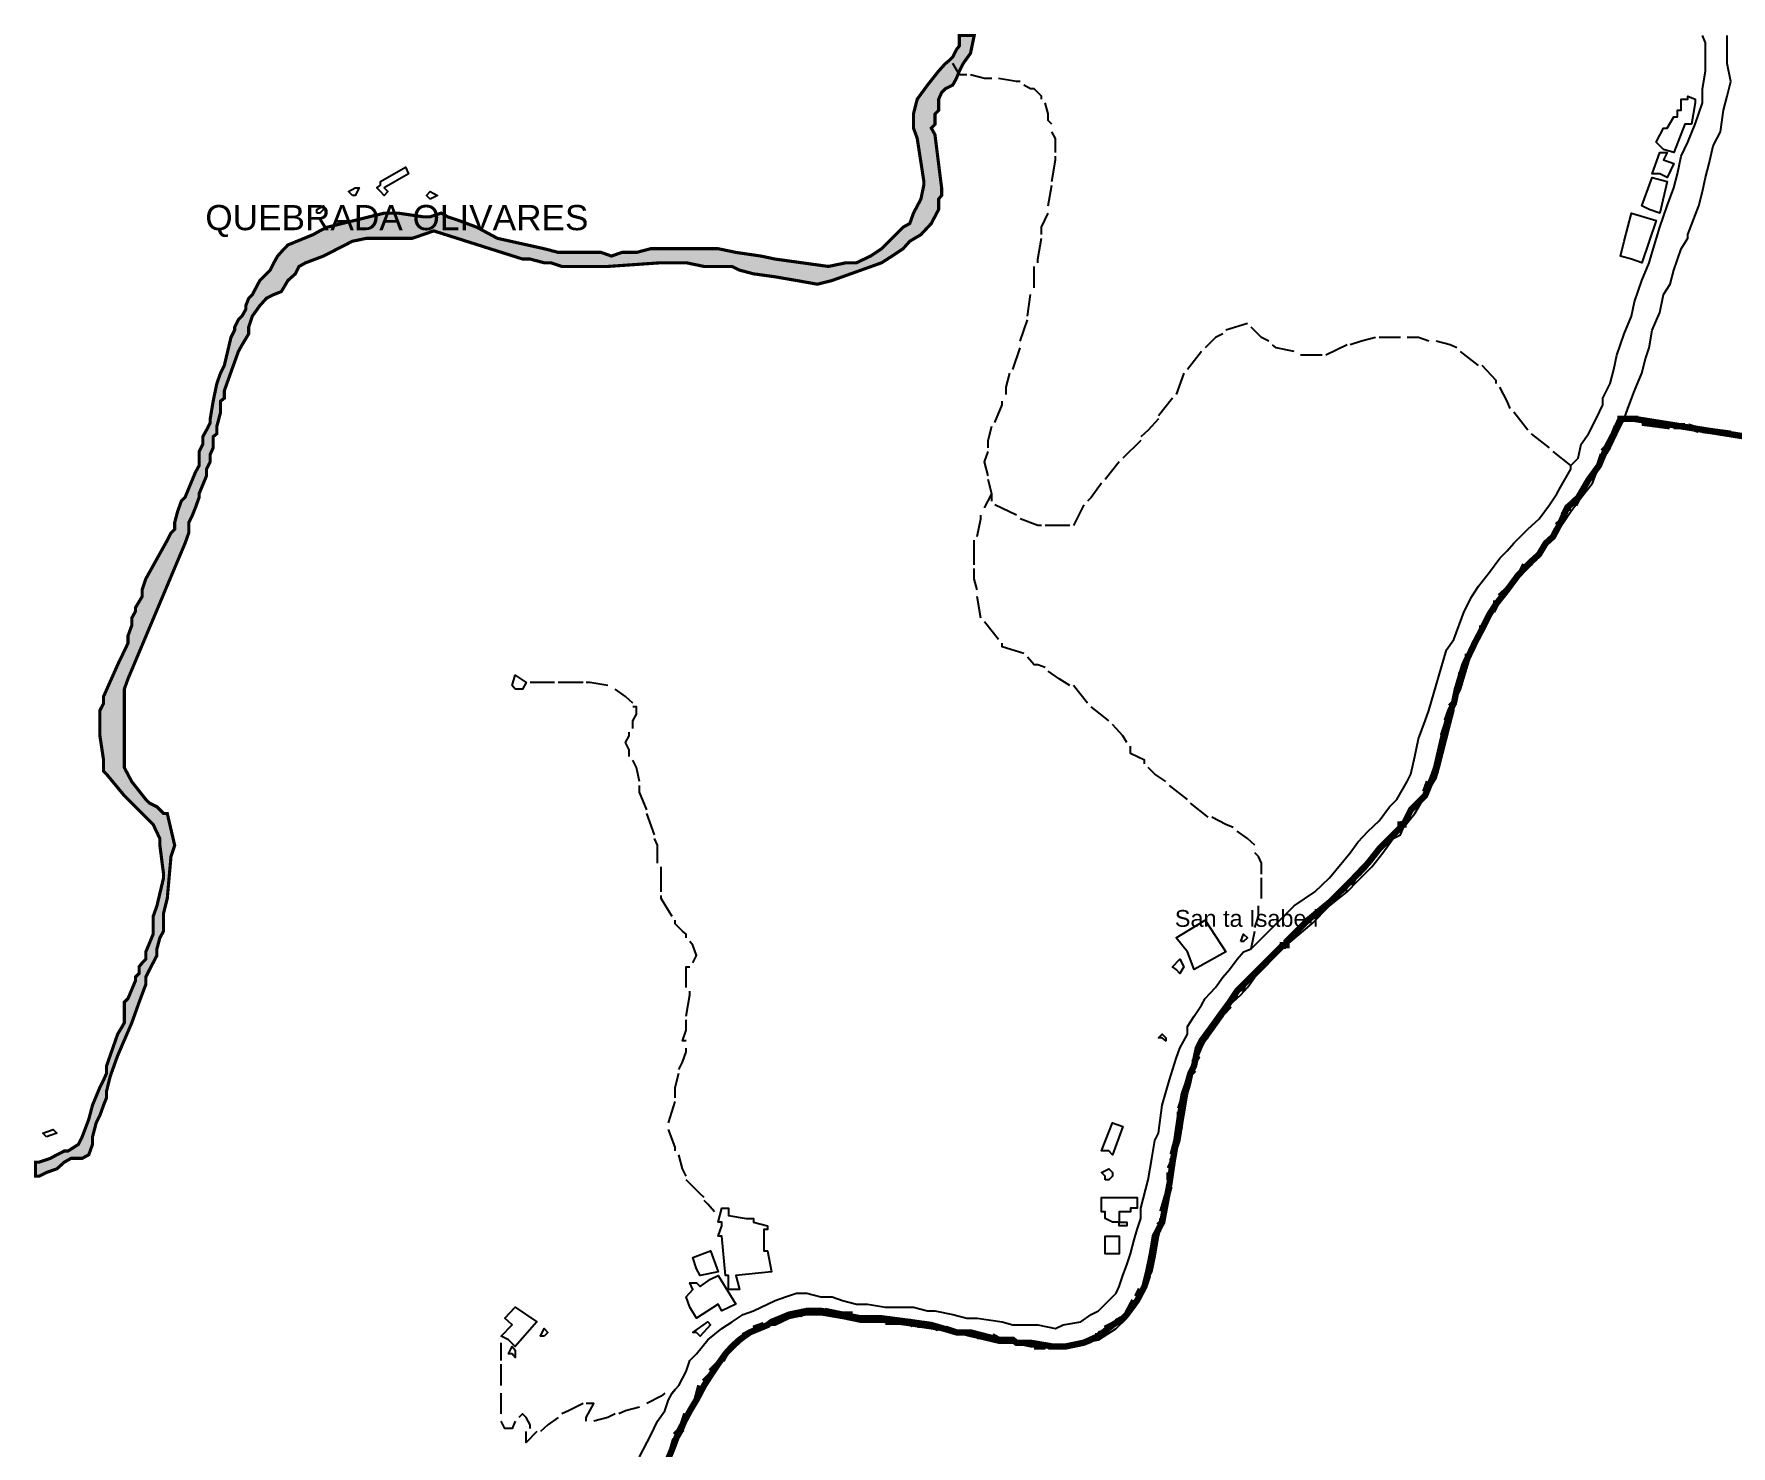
# Model space of a CAD drawing. Header units: millimetres. Extents: x -3588 to 75209, y -3737 to 38254.
# Drawn here: x 1041 to 1688, y 23108 to 23646 of the extents above; entities that cross this region are included whole.
import ezdxf

# ---------------------------------------------------------------- set-up
doc = ezdxf.new("R2010")
doc.units = ezdxf.units.MM
for name, color, linetype in [('H', 250, 'Continuous'), ('P', 253, 'Continuous'), ('T', 7, 'Continuous')]:
    doc.layers.add(name, color=color, linetype=linetype)

msp = doc.modelspace()

# ---------------------------------------------------------------- hatches: boundary and pattern name
at = {"layer": 'H', "linetype": 'Continuous'}
msp.add_hatch(color=256, dxfattribs=at).paths.add_polyline_path([(1393.944, 23645.801), (1399.306, 23645.801), (1397.897, 23639.032), (1395.353, 23634.791), (1393.944, 23632.262), (1392.52, 23629.43), (1391.112, 23626.613), (1388.567, 23625.477), (1387.159, 23624.068), (1385.751, 23621.252), (1385.751, 23619.843), (1385.751, 23617.299), (1384.342, 23615.891), (1384.342, 23613.058), (1384.342, 23611.938), (1382.934, 23610.513), (1384.342, 23607.697), (1387.159, 23587.372), (1387.159, 23584.827), (1385.751, 23583.419), (1385.751, 23579.194), (1382.934, 23573.817), (1378.981, 23569.864), (1375.028, 23567.047), (1372.195, 23564.503), (1368.243, 23561.686), (1364.018, 23558.869), (1345.101, 23552.084), (1339.74, 23550.963), (1331.546, 23552.084), (1323.368, 23553.492), (1315.174, 23554.916), (1309.813, 23556.325), (1307.268, 23557.733), (1296.274, 23557.733), (1289.488, 23558.869), (1285.535, 23558.869), (1280.174, 23558.869), (1259.849, 23557.733), (1258.441, 23557.733), (1251.671, 23557.733), (1247.43, 23557.733), (1246.294, 23557.733), (1242.069, 23557.733), (1238.116, 23558.869), (1235.3, 23558.869), (1229.922, 23560.278), (1227.106, 23560.278), (1193.226, 23571.288), (1185.32, 23568.456), (1181.095, 23568.456), (1177.142, 23568.456), (1167.54, 23568.456), (1162.179, 23567.047), (1151.456, 23561.686), (1144.671, 23558.869), (1141.854, 23557.733), (1140.446, 23554.916), (1137.901, 23552.084), (1135.084, 23548.131), (1132.252, 23546.722), (1129.723, 23545.314), (1126.891, 23542.77), (1124.346, 23538.545), (1122.938, 23534.592), (1122.938, 23531.759), (1120.121, 23527.806), (1118.713, 23524.989), (1113.351, 23510.314), (1113.351, 23507.481), (1111.927, 23506.073), (1111.927, 23503.528), (1111.927, 23502.12), (1110.807, 23496.759), (1110.807, 23493.942), (1109.398, 23492.518), (1109.398, 23489.989), (1109.398, 23488.565), (1107.974, 23485.748), (1107.974, 23483.204), (1106.566, 23480.387), (1106.566, 23478.979), (1106.566, 23477.57), (1104.021, 23470.785), (1104.021, 23469.665), (1102.613, 23465.424), (1101.205, 23462.879), (1099.796, 23460.062), (1099.796, 23456.109), (1098.388, 23451.868), (1076.927, 23400.497), (1075.519, 23396.272), (1075.519, 23385.533), (1075.519, 23366.617), (1078.063, 23361.255), (1083.696, 23354.486), (1084.833, 23353.078), (1087.649, 23351.669), (1089.074, 23350.245), (1090.482, 23348.837), (1091.602, 23348.837), (1094.435, 23336.706), (1093.027, 23332.753), (1091.602, 23316.381), (1090.482, 23311.02), (1090.482, 23304.234), (1089.074, 23301.418), (1087.649, 23297.465), (1087.649, 23294.648), (1084.833, 23289.271), (1083.696, 23286.742), (1083.696, 23283.91), (1080.88, 23277.14), (1079.472, 23273.187), (1078.063, 23268.946), (1072.702, 23256.815), (1071.278, 23252.862), (1070.157, 23248.621), (1068.749, 23243.26), (1068.749, 23240.443), (1067.325, 23237.899), (1065.916, 23233.674), (1064.508, 23231.129), (1063.372, 23225.768), (1063.372, 23222.935), (1061.963, 23218.982), (1059.147, 23217.574), (1055.194, 23217.574), (1052.377, 23216.166), (1049.833, 23213.349), (1045.592, 23212.213), (1043.047, 23210.805), (1041.639, 23210.805), (1041.639, 23216.166), (1043.047, 23216.166), (1047, 23217.574), (1049.833, 23218.982), (1052.377, 23220.119), (1053.786, 23220.119), (1057.738, 23222.935), (1059.147, 23225.768), (1061.963, 23232.538), (1063.372, 23237.899), (1065.916, 23244.668), (1067.325, 23247.213), (1068.749, 23250.046), (1068.749, 23252.862), (1072.702, 23264.993), (1075.519, 23268.946), (1075.519, 23273.187), (1075.519, 23274.323), (1075.519, 23277.14), (1076.927, 23278.548), (1079.472, 23285.318), (1079.472, 23286.742), (1080.88, 23287.862), (1080.88, 23290.695), (1082.288, 23292.103), (1083.696, 23293.512), (1083.696, 23296.056), (1086.241, 23302.826), (1086.241, 23307.067), (1086.241, 23309.595), (1087.649, 23313.836), (1090.482, 23324.559), (1090.482, 23325.967), (1089.074, 23336.706), (1089.074, 23339.522), (1086.241, 23344.884), (1084.833, 23346.292), (1083.696, 23347.716), (1078.063, 23353.078), (1076.927, 23354.486), (1075.519, 23355.622), (1068.749, 23363.8), (1067.325, 23365.208), (1067.325, 23369.161), (1065.916, 23378.764), (1065.916, 23381.58), (1065.916, 23388.366), (1067.325, 23390.894), (1067.325, 23393.727), (1072.702, 23405.858), (1076.927, 23414.052), (1076.927, 23416.596), (1078.063, 23420.821), (1078.063, 23423.366), (1079.472, 23426.183), (1079.472, 23427.591), (1082.288, 23431.544), (1082.288, 23434.376), (1083.696, 23438.329), (1091.602, 23453.293), (1093.027, 23456.109), (1094.435, 23457.246), (1094.435, 23460.062), (1095.843, 23464.015), (1097.252, 23468.24), (1098.388, 23469.665), (1102.613, 23478.979), (1104.021, 23481.795), (1104.021, 23483.204), (1104.021, 23485.748), (1104.021, 23487.157), (1105.157, 23489.989), (1105.157, 23492.518), (1106.566, 23495.351), (1107.974, 23497.895), (1107.974, 23499.303), (1109.398, 23506.073), (1110.807, 23512.843), (1111.927, 23517.084), (1113.351, 23519.628), (1116.168, 23530.639), (1117.576, 23533.167), (1117.576, 23534.592), (1118.713, 23537.408), (1120.121, 23538.545), (1121.529, 23541.361), (1121.529, 23542.77), (1122.938, 23545.314), (1124.346, 23546.722), (1126.891, 23552.084), (1129.723, 23554.916), (1131.132, 23556.325), (1132.252, 23558.869), (1133.676, 23561.686), (1136.493, 23564.503), (1137.901, 23565.639), (1147.215, 23569.864), (1150.048, 23571.288), (1152.576, 23572.408), (1174.326, 23578.058), (1179.687, 23578.058), (1189.273, 23576.649), (1192.106, 23576.649), (1196.059, 23578.058), (1198.875, 23576.649), (1202.828, 23575.241), (1209.598, 23572.408), (1217.792, 23568.456), (1235.3, 23564.503), (1240.661, 23563.094), (1244.886, 23563.094), (1248.839, 23563.094), (1253.08, 23563.094), (1257.033, 23563.094), (1260.986, 23561.686), (1265.211, 23563.094), (1270.572, 23563.094), (1275.949, 23564.503), (1281.31, 23564.503), (1288.08, 23564.503), (1293.729, 23564.503), (1301.635, 23564.503), (1308.405, 23563.094), (1318.007, 23561.686), (1323.368, 23560.278), (1343.693, 23557.733), (1350.462, 23558.869), (1354.703, 23558.869), (1360.065, 23561.686), (1364.018, 23564.503), (1365.426, 23565.639), (1368.243, 23568.456), (1372.195, 23572.408), (1375.028, 23573.817), (1376.148, 23578.058), (1378.981, 23583.419), (1380.389, 23588.78), (1380.389, 23590.189), (1377.573, 23606.288), (1376.148, 23610.513), (1376.148, 23615.891), (1377.573, 23621.252), (1381.798, 23626.613), (1385.751, 23632.262), (1388.567, 23634.791), (1389.703, 23636.215), (1391.112, 23637.624), (1392.52, 23640.168), (1393.944, 23641.576), (1393.944, 23644.393), (1393.944, 23645.801), (1393.944, 23645.801)])

# ---------------------------------------------------------------- linework, layer by layer
at = {"layer": 'P'}
for points, const_width in [([(1393.656, 23645.801), (1399.306, 23645.801), (1397.897, 23639.032), (1395.065, 23635.079), (1393.656, 23632.262), (1392.52, 23629.43), (1391.112, 23626.901), (1388.295, 23625.477), (1386.887, 23624.068), (1385.751, 23621.524), (1385.751, 23620.116), (1385.751, 23617.299), (1384.342, 23615.891), (1384.342, 23613.346), (1384.342, 23611.938), (1382.934, 23610.513), (1384.342, 23607.985), (1386.887, 23587.66), (1386.887, 23584.827), (1385.751, 23583.419), (1385.751, 23579.466), (1382.934, 23574.105), (1378.981, 23569.864), (1374.74, 23567.335), (1372.195, 23564.503), (1367.97, 23561.686), (1364.018, 23559.141), (1345.101, 23552.372), (1339.452, 23550.963), (1331.546, 23552.372), (1323.368, 23553.78), (1315.174, 23554.916), (1309.813, 23556.325), (1306.996, 23557.733), (1296.274, 23557.733), (1289.488, 23559.141), (1285.263, 23559.141), (1279.886, 23559.141), (1259.561, 23557.733), (1258.153, 23557.733), (1251.383, 23557.733), (1247.43, 23557.733), (1246.022, 23557.733), (1242.069, 23557.733), (1237.828, 23559.141), (1235.3, 23559.141), (1229.922, 23560.55), (1227.106, 23560.55), (1193.226, 23571.288), (1185.048, 23568.456), (1181.095, 23568.456), (1176.854, 23568.456), (1167.54, 23568.456), (1162.179, 23567.335), (1151.168, 23561.686), (1144.399, 23559.141), (1141.854, 23557.733), (1140.446, 23554.916), (1137.613, 23552.372), (1135.084, 23548.131), (1132.252, 23547.011), (1129.435, 23545.602), (1126.891, 23542.77), (1124.074, 23538.817), (1122.666, 23534.592), (1122.666, 23532.047), (1120.121, 23527.806), (1118.713, 23525.278), (1113.351, 23510.314), (1113.351, 23507.481), (1111.927, 23506.361), (1111.927, 23503.528), (1111.927, 23502.12), (1110.519, 23496.759), (1110.519, 23493.942), (1109.11, 23492.806), (1109.11, 23489.989), (1109.11, 23488.565), (1107.974, 23486.036), (1107.974, 23483.204), (1106.566, 23480.387), (1106.566, 23479.251), (1106.566, 23477.842), (1103.749, 23471.073), (1103.749, 23469.665), (1102.341, 23465.712), (1101.205, 23462.879), (1099.796, 23460.062), (1099.796, 23456.109), (1098.388, 23452.157), (1076.639, 23400.497), (1075.231, 23396.544), (1075.231, 23385.533), (1075.231, 23366.617), (1078.063, 23361.255), (1083.424, 23354.486), (1084.833, 23353.078), (1087.649, 23351.669), (1088.786, 23350.533), (1090.194, 23349.125), (1091.602, 23349.125), (1094.435, 23336.978), (1093.027, 23332.753), (1091.602, 23316.653), (1090.194, 23311.02), (1090.194, 23304.234), (1088.786, 23301.706), (1087.649, 23297.465), (1087.649, 23294.92), (1084.833, 23289.559), (1083.424, 23286.742), (1083.424, 23283.91), (1080.88, 23277.14), (1079.472, 23273.187), (1078.063, 23269.234), (1072.702, 23256.815), (1071.278, 23252.862), (1069.869, 23248.909), (1068.461, 23243.26), (1068.461, 23240.731), (1067.325, 23237.899), (1065.916, 23233.946), (1064.508, 23231.129), (1063.1, 23225.768), (1063.1, 23222.935), (1061.691, 23218.982), (1059.147, 23217.574), (1054.906, 23217.574), (1052.377, 23216.166), (1049.545, 23213.621), (1045.592, 23212.213), (1042.775, 23210.805), (1041.367, 23210.805), (1041.367, 23216.166), (1042.775, 23216.166), (1047, 23217.574), (1049.545, 23218.982), (1052.377, 23220.407), (1053.786, 23220.407), (1057.738, 23222.935), (1059.147, 23225.768), (1061.691, 23232.538), (1063.1, 23237.899), (1065.916, 23244.668), (1067.325, 23247.501), (1068.461, 23250.046), (1068.461, 23252.862), (1072.702, 23264.993), (1075.231, 23269.234), (1075.231, 23273.187), (1075.231, 23274.595), (1075.231, 23277.14), (1076.639, 23278.548), (1079.472, 23285.318), (1079.472, 23286.742), (1080.88, 23288.15), (1080.88, 23290.695), (1082.016, 23292.103), (1083.424, 23293.512), (1083.424, 23296.328), (1086.241, 23303.114), (1086.241, 23307.067), (1086.241, 23309.884), (1087.649, 23313.836), (1090.194, 23324.559), (1090.194, 23325.967), (1088.786, 23336.978), (1088.786, 23339.522), (1086.241, 23344.884), (1084.833, 23346.292), (1083.424, 23347.716), (1078.063, 23353.078), (1076.639, 23354.486), (1075.231, 23355.894), (1068.461, 23364.088), (1067.325, 23365.208), (1067.325, 23369.449), (1065.916, 23378.764), (1065.916, 23381.58), (1065.916, 23388.366), (1067.325, 23391.182), (1067.325, 23393.727), (1072.702, 23405.858), (1076.639, 23414.052), (1076.639, 23416.868), (1078.063, 23420.821), (1078.063, 23423.654), (1079.472, 23426.183), (1079.472, 23427.591), (1082.016, 23431.832), (1082.016, 23434.376), (1083.424, 23438.601), (1091.602, 23453.293), (1093.027, 23456.109), (1094.435, 23457.518), (1094.435, 23460.062), (1095.555, 23464.303), (1096.964, 23468.24), (1098.388, 23469.665), (1102.341, 23479.251), (1103.749, 23481.795), (1103.749, 23483.204), (1103.749, 23486.036), (1103.749, 23487.157), (1105.157, 23489.989), (1105.157, 23492.806), (1106.566, 23495.351), (1107.974, 23498.167), (1107.974, 23499.576), (1109.11, 23506.361), (1110.519, 23513.131), (1111.927, 23517.084), (1113.351, 23519.9), (1115.88, 23530.639), (1117.288, 23533.455), (1117.288, 23534.592), (1118.713, 23537.408), (1120.121, 23538.817), (1121.529, 23541.361), (1121.529, 23542.77), (1122.666, 23545.602), (1124.074, 23547.011), (1126.891, 23552.372), (1129.435, 23554.916), (1130.843, 23556.325), (1132.252, 23559.141), (1133.676, 23561.686), (1136.205, 23564.503), (1137.613, 23565.927), (1147.215, 23569.864), (1149.76, 23571.288), (1152.576, 23572.697), (1174.326, 23578.058), (1179.687, 23578.058), (1189.273, 23576.649), (1191.818, 23576.649), (1196.059, 23578.058), (1198.587, 23576.649), (1202.828, 23575.241), (1209.598, 23572.697), (1217.504, 23568.456), (1235.3, 23564.503), (1240.661, 23563.094), (1244.614, 23563.094), (1248.839, 23563.094), (1252.792, 23563.094), (1257.033, 23563.094), (1260.986, 23561.686), (1264.939, 23563.094), (1270.572, 23563.094), (1275.949, 23564.503), (1281.31, 23564.503), (1288.08, 23564.503), (1293.441, 23564.503), (1301.635, 23564.503), (1308.405, 23563.094), (1318.007, 23561.686), (1323.368, 23560.55), (1343.693, 23557.733), (1350.462, 23559.141), (1354.415, 23559.141), (1359.777, 23561.686), (1364.018, 23564.503), (1365.426, 23565.927), (1367.97, 23568.456), (1372.195, 23572.697), (1374.74, 23574.105), (1376.148, 23578.058), (1378.981, 23583.419), (1380.101, 23588.78), (1380.101, 23590.189), (1377.573, 23606.576), (1376.148, 23610.513), (1376.148, 23615.891), (1377.573, 23621.524), (1381.51, 23626.901), (1385.751, 23632.262), (1388.295, 23635.079), (1389.703, 23636.215), (1391.112, 23637.624), (1392.52, 23640.44), (1393.656, 23641.849), (1393.656, 23644.393), (1393.656, 23645.801), (1393.656, 23645.801)], 1.2), ([(1284.127, 23106.636), (1286.672, 23113.406), (1290.897, 23121.312), (1293.441, 23125.553), (1296.274, 23130.914), (1298.802, 23134.867), (1301.635, 23139.108), (1304.452, 23143.045), (1306.996, 23145.877), (1309.813, 23148.422), (1313.766, 23151.239), (1320.535, 23154.055), (1321.96, 23155.192), (1328.729, 23158.008), (1335.499, 23159.433), (1340.86, 23159.433), (1349.054, 23158.008), (1355.824, 23156.6), (1364.018, 23156.6), (1374.74, 23155.192), (1382.934, 23154.055), (1392.52, 23151.239), (1397.897, 23151.239), (1408.62, 23148.422), (1413.981, 23148.422), (1415.389, 23147.286), (1420.751, 23147.286), (1428.945, 23145.877), (1434.306, 23145.877), (1441.075, 23147.286), (1446.725, 23149.83), (1452.086, 23154.055), (1456.039, 23156.6), (1457.447, 23158.008), (1461.4, 23163.37), (1464.233, 23168.747), (1465.641, 23174.38), (1467.049, 23181.166), (1468.186, 23187.935), (1471.002, 23193.296), (1473.819, 23208.26), (1474.955, 23216.166), (1476.364, 23224.344), (1477.772, 23233.946), (1479.196, 23242.14), (1480.605, 23246.093), (1481.725, 23250.046), (1483.133, 23252.862), (1484.557, 23259.632), (1485.966, 23262.465), (1489.919, 23267.826), (1492.735, 23271.779), (1496.688, 23277.14), (1499.521, 23281.381), (1502.05, 23283.91), (1506.291, 23288.15), (1508.835, 23290.695), (1513.06, 23294.92), (1517.013, 23298.873), (1518.421, 23298.873), (1518.421, 23300.281), (1526.615, 23308.475), (1534.793, 23315.245), (1540.17, 23320.606), (1544.107, 23324.559), (1549.485, 23330.208), (1553.71, 23335.569), (1557.662, 23339.522), (1560.495, 23342.355), (1561.903, 23343.763), (1561.903, 23344.884), (1563.024, 23344.884), (1564.432, 23347.716), (1565.856, 23350.533), (1571.218, 23355.894), (1574.034, 23362.68), (1575.443, 23366.617), (1577.987, 23377.627), (1579.396, 23383.004), (1580.82, 23388.366), (1582.228, 23391.182), (1583.348, 23396.544), (1586.181, 23405.858), (1587.589, 23408.69), (1590.134, 23414.052), (1592.951, 23419.413), (1595.767, 23425.062), (1598.312, 23429.015), (1602.553, 23434.376), (1606.506, 23439.738), (1610.459, 23443.979), (1611.867, 23445.387), (1614.684, 23447.916), (1617.228, 23452.157), (1620.045, 23454.701), (1622.878, 23460.062), (1625.406, 23465.712), (1629.647, 23469.665), (1633.6, 23476.434), (1637.553, 23481.795), (1640.37, 23488.565), (1643.202, 23493.942), (1645.731, 23499.576), (1649.972, 23499.576), (1651.108, 23499.576), (1720.26, 23488.565)], 2.417), ([(1284.127, 23106.636), (1286.672, 23113.406), (1290.897, 23121.312), (1293.441, 23125.553), (1296.274, 23130.914), (1298.802, 23134.867), (1301.635, 23139.108), (1304.452, 23143.045), (1306.996, 23145.877), (1309.813, 23148.422), (1313.766, 23151.239), (1320.535, 23154.055), (1321.96, 23155.192), (1328.729, 23158.008), (1335.499, 23159.433), (1340.86, 23159.433), (1349.054, 23158.008), (1355.824, 23156.6), (1364.018, 23156.6), (1374.74, 23155.192), (1382.934, 23154.055), (1392.52, 23151.239), (1397.897, 23151.239), (1408.62, 23148.422), (1413.981, 23148.422), (1415.389, 23147.286), (1420.751, 23147.286), (1428.945, 23145.877), (1434.306, 23145.877), (1441.075, 23147.286), (1446.725, 23149.83), (1452.086, 23154.055), (1456.039, 23156.6), (1457.447, 23158.008), (1461.4, 23163.37), (1464.233, 23168.747), (1465.641, 23174.38), (1467.049, 23181.166), (1468.186, 23187.935), (1471.002, 23193.296), (1473.819, 23208.26), (1474.955, 23216.166), (1476.364, 23224.344), (1477.772, 23233.946), (1479.196, 23242.14), (1480.605, 23246.093), (1481.725, 23250.046), (1483.133, 23252.862), (1484.557, 23259.632), (1485.966, 23262.465), (1489.919, 23267.826), (1492.735, 23271.779), (1496.688, 23277.14), (1499.521, 23281.381), (1502.05, 23283.91), (1506.291, 23288.15), (1508.835, 23290.695), (1513.06, 23294.92), (1517.013, 23298.873), (1518.421, 23298.873), (1518.421, 23300.281), (1526.615, 23308.475), (1534.793, 23315.245), (1540.17, 23320.606), (1544.107, 23324.559), (1549.485, 23330.208), (1553.71, 23335.569), (1557.662, 23339.522), (1560.495, 23342.355), (1561.903, 23343.763), (1561.903, 23344.884), (1563.024, 23344.884), (1564.432, 23347.716), (1565.856, 23350.533), (1571.218, 23355.894), (1574.034, 23362.68), (1575.443, 23366.617), (1577.987, 23377.627), (1579.396, 23383.004), (1580.82, 23388.366), (1582.228, 23391.182), (1583.348, 23396.544), (1586.181, 23405.858), (1587.589, 23408.69), (1590.134, 23414.052), (1592.951, 23419.413), (1595.767, 23425.062), (1598.312, 23429.015), (1602.553, 23434.376), (1606.506, 23439.738), (1610.459, 23443.979), (1611.867, 23445.387), (1614.684, 23447.916), (1617.228, 23452.157), (1620.045, 23454.701), (1622.878, 23460.062), (1625.406, 23465.712), (1629.647, 23469.665), (1633.6, 23476.434), (1637.553, 23481.795), (1640.37, 23488.565), (1643.202, 23493.942), (1645.731, 23499.576), (1649.972, 23499.576), (1651.108, 23499.576), (1720.26, 23488.565)], 1.2), ([(1638.961, 23487.157), (1640.37, 23488.565), (1643.202, 23493.942), (1644.323, 23496.759)], 2.417), ([(1645.731, 23498.167), (1645.731, 23499.576), (1647.155, 23499.576)], 2.417), ([(1649.972, 23499.576), (1651.108, 23499.576), (1652.516, 23499.576)], 2.417), ([(1653.925, 23498.167), (1664.647, 23496.759)], 2.417), ([(1666.056, 23496.759), (1670.297, 23496.759)], 2.417), ([(1671.433, 23496.759), (1675.658, 23495.351)], 2.417), ([(1677.066, 23495.351), (1687.805, 23493.942)], 2.417), ([(1637.553, 23481.795), (1638.961, 23486.036)], 2.417), ([(1635.008, 23477.842), (1636.417, 23480.387)], 2.417), ([(1628.239, 23466.832), (1629.647, 23469.665), (1633.6, 23476.434)], 2.417), ([(1623.998, 23462.879), (1625.406, 23465.712), (1626.831, 23465.712)], 2.417), ([(1621.469, 23458.926), (1622.878, 23460.062), (1623.998, 23461.471)], 2.417), ([(1614.684, 23447.916), (1617.228, 23452.157), (1620.045, 23454.701), (1621.469, 23457.518)], 2.417), ([(1610.459, 23443.979), (1611.867, 23445.387), (1613.275, 23446.507)], 2.417), ([(1599.72, 23431.832), (1602.553, 23434.376), (1606.506, 23439.738)], 2.417), ([(1607.914, 23441.146), (1609.322, 23443.979)], 2.417), ([(1596.904, 23426.183), (1598.312, 23429.015), (1598.312, 23430.423)], 2.417), ([(1588.998, 23411.507), (1590.134, 23414.052), (1592.951, 23419.413), (1592.951, 23420.821)], 2.417), ([(1594.359, 23422.23), (1595.767, 23425.062)], 2.417), ([(1586.181, 23405.858), (1587.589, 23408.69), (1587.589, 23410.099)], 2.417), ([(1584.757, 23401.905), (1586.181, 23404.738)], 2.417), ([(1580.82, 23389.774), (1582.228, 23391.182), (1583.348, 23396.544), (1584.757, 23399.088)], 2.417), ([(1579.396, 23384.413), (1580.82, 23388.366)], 2.417), ([(1577.987, 23378.764), (1579.396, 23383.004)], 2.417), ([(1575.443, 23366.617), (1577.987, 23377.627)], 2.417), ([(1571.218, 23357.303), (1572.626, 23361.255)], 2.417), ([(1574.034, 23362.68), (1575.443, 23365.208)], 2.417), ([(1564.432, 23347.716), (1565.856, 23350.533), (1571.218, 23355.894)], 2.417), ([(1557.662, 23339.522), (1560.495, 23342.355)], 2.417), ([(1561.903, 23343.763), (1561.903, 23344.884), (1563.024, 23344.884), (1563.024, 23346.292)], 2.417), ([(1549.485, 23330.208), (1553.71, 23335.569), (1556.254, 23338.114)], 2.417), ([(1545.532, 23325.967), (1548.348, 23328.8)], 2.417), ([(1542.699, 23322.03), (1544.107, 23324.559)], 2.417), ([(1533.385, 23313.836), (1534.793, 23315.245), (1540.17, 23320.606), (1541.579, 23320.606)], 2.417), ([(1529.16, 23309.884), (1531.977, 23312.428)], 2.417), ([(1517.013, 23297.465), (1517.013, 23298.873), (1518.421, 23298.873), (1518.421, 23300.281), (1523.783, 23305.643)], 2.417), ([(1525.207, 23307.067), (1526.615, 23308.475), (1528.024, 23308.475)], 2.417), ([(1513.06, 23294.92), (1515.605, 23297.465)], 2.417), ([(1500.929, 23281.381), (1502.05, 23283.91), (1506.291, 23288.15), (1507.699, 23289.559)], 2.417), ([(1508.835, 23290.695), (1511.652, 23293.512)], 2.417), ([(1496.688, 23277.14), (1499.521, 23279.957)], 2.417), ([(1487.374, 23263.585), (1489.919, 23267.826), (1492.735, 23271.779)], 2.417), ([(1494.144, 23273.187), (1496.688, 23276.004)], 2.417), ([(1484.557, 23258.224), (1484.557, 23259.632), (1485.966, 23262.465)], 2.417), ([(1479.196, 23242.14), (1480.605, 23246.093), (1481.725, 23250.046), (1483.133, 23251.454)], 2.417), ([(1483.133, 23254.271), (1484.557, 23256.815)], 2.417), ([(1477.772, 23236.491), (1479.196, 23240.731)], 2.417), ([(1477.772, 23231.129), (1477.772, 23233.946), (1477.772, 23235.354)], 2.417), ([(1474.955, 23218.982), (1476.364, 23224.344), (1477.772, 23229.721)], 2.417), ([(1473.819, 23213.621), (1474.955, 23216.166), (1474.955, 23217.574)], 2.417), ([(1473.819, 23209.396), (1473.819, 23212.213)], 2.417), ([(1471.002, 23197.249), (1473.819, 23206.852)], 2.417), ([(1469.594, 23191.888), (1471.002, 23193.296), (1471.002, 23194.705)], 2.417), ([(1468.186, 23186.527), (1468.186, 23187.935), (1469.594, 23190.48)], 2.417), ([(1465.641, 23174.38), (1467.049, 23181.166), (1468.186, 23185.119)], 2.417), ([(1464.233, 23168.747), (1465.641, 23172.972)], 2.417), ([(1461.4, 23164.794), (1462.808, 23167.611)], 2.417), ([(1453.494, 23155.192), (1456.039, 23156.6), (1457.447, 23158.008), (1460.28, 23163.37)], 2.417), ([(1315.174, 23152.647), (1319.127, 23154.055)], 2.417), ([(1320.535, 23154.055), (1321.96, 23155.192), (1328.729, 23158.008), (1330.138, 23158.008)], 2.417), ([(1332.682, 23158.008), (1335.499, 23159.433)], 2.417), ([(1336.923, 23159.433), (1340.86, 23159.433)], 2.417), ([(1342.284, 23159.433), (1349.054, 23158.008), (1353.007, 23158.008)], 2.417), ([(1354.415, 23156.6), (1355.824, 23156.6), (1358.656, 23156.6)], 2.417), ([(1359.777, 23156.6), (1364.018, 23156.6)], 2.417), ([(1365.426, 23155.192), (1374.74, 23155.192), (1376.148, 23154.055)], 2.417), ([(1377.573, 23154.055), (1381.51, 23154.055)], 2.417), ([(1382.934, 23154.055), (1385.751, 23152.647)], 2.417), ([(1449.269, 23152.647), (1452.086, 23154.055)], 2.417), ([(1303.043, 23140.516), (1304.452, 23143.045), (1306.996, 23145.877), (1309.813, 23148.422)], 2.417), ([(1311.221, 23149.83), (1313.766, 23151.239)], 2.417), ([(1388.295, 23152.647), (1392.52, 23151.239), (1397.897, 23151.239)], 2.417), ([(1400.426, 23149.83), (1403.259, 23149.83)], 2.417), ([(1406.075, 23149.83), (1408.62, 23148.422)], 2.417), ([(1410.028, 23148.422), (1413.981, 23148.422), (1415.389, 23147.286), (1420.751, 23147.286)], 2.417), ([(1433.17, 23145.877), (1434.306, 23145.877), (1441.075, 23147.286), (1443.908, 23148.422)], 2.417), ([(1445.316, 23149.83), (1446.725, 23149.83), (1447.861, 23151.239)], 2.417), ([(1422.159, 23145.877), (1426.4, 23145.877)], 2.417), ([(1427.536, 23145.877), (1428.945, 23145.877), (1431.761, 23145.877)], 2.417), ([(1296.274, 23132.322), (1298.802, 23134.867)], 2.417), ([(1298.802, 23136.275), (1301.635, 23139.108)], 2.417), ([(1290.897, 23121.312), (1293.441, 23125.553), (1294.849, 23130.914)], 2.417), ([(1288.08, 23115.951), (1289.488, 23120.192)], 2.417), ([(1281.31, 23099.867), (1284.127, 23106.636), (1285.263, 23110.589)], 2.417), ([(1285.263, 23111.998), (1286.672, 23113.406), (1288.08, 23114.542)], 2.417)]:
    msp.add_lwpolyline(points, dxfattribs=dict(at, const_width=const_width))
for points in [[(1626.831, 23481.795), (1629.647, 23484.628), (1630.783, 23489.989), (1633.6, 23493.942), (1636.417, 23499.576), (1638.961, 23504.953), (1638.961, 23507.481), (1641.794, 23513.131), (1643.202, 23518.492), (1644.323, 23523.853), (1647.155, 23532.047), (1649.972, 23538.817), (1651.108, 23544.178), (1653.925, 23552.372), (1656.741, 23559.141), (1657.878, 23563.094), (1660.694, 23572.697), (1663.527, 23580.874), (1666.056, 23587.66), (1667.48, 23593.021), (1668.888, 23599.791), (1671.433, 23605.152), (1674.25, 23611.938), (1677.066, 23620.116), (1677.066, 23625.477), (1678.202, 23632.262), (1678.202, 23636.215), (1678.202, 23642.985), (1677.066, 23645.801)], [(1655.333, 23522.445), (1656.741, 23526.686), (1657.878, 23533.455), (1660.694, 23540.225), (1662.119, 23547.011), (1664.647, 23550.963), (1666.056, 23556.325), (1668.888, 23564.503), (1671.433, 23568.456), (1671.433, 23569.864), (1675.658, 23580.874), (1677.066, 23586.252), (1678.202, 23591.613), (1679.611, 23596.974), (1681.019, 23603.744), (1683.852, 23609.105), (1684.972, 23617.299), (1686.38, 23622.66), (1687.805, 23628.309), (1686.38, 23635.079), (1686.38, 23641.849), (1686.38, 23645.801)], [(1396.473, 23630.838), (1393.656, 23630.838), (1391.112, 23635.079)], [(1406.075, 23629.43), (1403.259, 23629.43), (1397.897, 23630.838)], [(1416.798, 23628.309), (1415.389, 23628.309), (1408.62, 23629.43)], [(1424.992, 23621.524), (1424.992, 23622.66), (1422.159, 23625.477), (1420.751, 23625.477), (1418.222, 23626.901)], [(1662.119, 23602.335), (1659.286, 23605.152), (1662.119, 23610.513), (1663.527, 23610.513), (1666.056, 23614.754), (1667.48, 23614.754), (1667.48, 23617.299), (1668.888, 23617.299), (1668.888, 23621.524), (1671.433, 23621.524), (1671.433, 23622.66), (1674.25, 23621.524), (1674.25, 23620.116), (1672.841, 23611.938), (1670.297, 23611.938), (1666.056, 23601.199), (1662.119, 23602.335)], [(1428.945, 23611.938), (1427.536, 23613.346), (1427.536, 23615.891), (1426.4, 23620.116)], [(1430.353, 23601.199), (1430.353, 23606.576), (1428.945, 23609.105)], [(1660.694, 23593.021), (1657.878, 23593.021), (1660.694, 23601.199), (1663.527, 23601.199), (1662.119, 23598.382), (1666.056, 23596.974), (1663.527, 23591.613), (1660.694, 23593.021)], [(1172.901, 23586.252), (1171.493, 23587.66), (1172.901, 23588.78), (1172.901, 23590.189), (1182.503, 23595.566), (1183.64, 23593.021), (1174.326, 23587.66), (1175.734, 23586.252), (1174.326, 23584.827), (1172.901, 23586.252)], [(1428.945, 23590.189), (1430.353, 23598.382), (1430.353, 23599.791)], [(1427.536, 23580.874), (1428.945, 23588.78)], [(1656.741, 23579.466), (1653.925, 23580.874), (1657.878, 23591.613), (1663.527, 23590.189), (1660.694, 23578.058), (1656.741, 23579.466)], [(1162.179, 23584.827), (1160.77, 23586.252), (1163.315, 23587.66), (1164.723, 23587.66), (1163.315, 23584.827), (1162.179, 23584.827)], [(1191.818, 23583.419), (1190.409, 23584.827), (1191.818, 23586.252), (1194.65, 23584.827), (1191.818, 23583.419)], [(1148.624, 23578.058), (1148.624, 23579.466), (1151.168, 23580.874), (1151.168, 23579.466), (1149.76, 23578.058), (1148.624, 23578.058)], [(1424.992, 23569.864), (1424.992, 23572.697), (1427.536, 23578.058)], [(1649.972, 23560.55), (1645.731, 23561.686), (1647.155, 23567.335), (1649.972, 23578.058), (1659.286, 23575.241), (1653.925, 23559.141), (1649.972, 23560.55)], [(1423.583, 23559.141), (1423.583, 23560.55), (1424.992, 23568.456)], [(1422.159, 23549.539), (1422.159, 23550.963), (1422.159, 23553.78), (1422.159, 23557.733)], [(1419.63, 23538.817), (1420.751, 23547.011)], [(1416.798, 23529.214), (1419.63, 23537.408)], [(1494.144, 23532.047), (1491.327, 23530.639), (1487.374, 23526.686)], [(1503.458, 23536), (1495.28, 23533.455)], [(1511.652, 23529.214), (1508.835, 23530.639), (1504.882, 23534.592)], [(1552.301, 23530.639), (1546.94, 23529.214), (1542.699, 23527.806)], [(1561.903, 23530.639), (1555.118, 23530.639), (1553.71, 23530.639)], [(1572.626, 23529.214), (1568.673, 23530.639), (1564.432, 23530.639)], [(1413.981, 23518.492), (1416.798, 23526.686)], [(1485.966, 23525.278), (1480.605, 23518.492)], [(1521.254, 23525.278), (1514.468, 23526.686), (1513.06, 23527.806)], [(1531.977, 23523.853), (1528.024, 23523.853), (1523.783, 23523.853)], [(1541.579, 23527.806), (1533.385, 23523.853)], [(1583.348, 23526.686), (1580.82, 23527.806), (1575.443, 23529.214)], [(1591.542, 23519.9), (1584.757, 23525.278)], [(1284.127, 23106.636), (1288.08, 23113.406), (1290.897, 23120.192), (1293.441, 23125.553), (1296.274, 23129.506), (1298.802, 23134.867), (1301.635, 23139.108), (1305.588, 23143.045), (1308.405, 23145.877), (1311.221, 23148.422), (1315.174, 23151.239), (1320.535, 23154.055), (1323.368, 23154.055), (1328.729, 23156.6), (1335.499, 23158.008), (1340.86, 23158.008), (1349.054, 23156.6), (1355.824, 23155.192), (1364.018, 23155.192), (1373.332, 23154.055), (1382.934, 23152.647), (1392.52, 23151.239), (1397.897, 23149.83), (1408.62, 23147.286), (1413.981, 23147.286), (1420.751, 23145.877), (1428.945, 23145.877), (1434.306, 23145.877), (1441.075, 23147.286), (1446.725, 23148.422), (1453.494, 23152.647), (1457.447, 23156.6), (1457.447, 23158.008), (1461.4, 23163.37), (1464.233, 23168.747), (1467.049, 23174.38), (1468.186, 23179.757), (1469.594, 23187.935), (1471.002, 23193.296), (1473.819, 23208.26), (1474.955, 23216.166), (1477.772, 23224.344), (1479.196, 23233.946), (1480.605, 23242.14), (1481.725, 23246.093), (1483.133, 23252.862), (1485.966, 23259.632), (1487.374, 23262.465), (1491.327, 23267.826), (1494.144, 23271.779), (1496.688, 23276.004), (1500.929, 23279.957), (1503.458, 23282.789), (1506.291, 23286.742), (1510.243, 23290.695), (1513.06, 23293.512), (1518.421, 23298.873), (1528.024, 23307.067), (1534.793, 23313.836), (1541.579, 23319.198), (1545.532, 23323.439), (1550.893, 23328.8), (1555.118, 23334.161), (1559.071, 23339.522), (1561.903, 23340.931), (1563.024, 23343.763), (1567.265, 23349.125), (1571.218, 23355.894), (1575.443, 23362.68), (1576.579, 23366.617), (1579.396, 23377.627), (1580.82, 23383.004), (1582.228, 23388.366), (1582.228, 23391.182), (1584.757, 23396.544), (1587.589, 23405.858), (1590.134, 23414.052), (1592.951, 23418.277), (1595.767, 23423.654), (1598.312, 23429.015), (1602.553, 23434.376), (1606.506, 23438.601), (1610.459, 23442.554), (1611.867, 23443.979), (1614.684, 23447.916), (1617.228, 23450.748), (1620.045, 23454.701), (1623.998, 23460.062), (1626.831, 23464.303), (1630.783, 23469.665), (1635.008, 23475.026), (1637.553, 23481.795), (1641.794, 23488.565), (1644.323, 23493.942), (1647.155, 23499.576), (1648.564, 23503.528), (1651.108, 23510.314), (1653.925, 23517.084), (1655.333, 23522.445)], [(1411.437, 23508.89), (1411.437, 23511.722), (1412.845, 23517.084)], [(1479.196, 23517.084), (1476.364, 23508.89)], [(1598.312, 23513.131), (1598.312, 23514.267), (1592.951, 23519.9)], [(1603.673, 23503.528), (1602.553, 23506.361), (1599.72, 23511.722)], [(1407.212, 23498.167), (1410.028, 23504.953), (1410.028, 23506.361)], [(1474.955, 23507.481), (1469.594, 23500.712)], [(1469.594, 23499.576), (1465.641, 23495.351), (1462.808, 23492.806)], [(1610.459, 23495.351), (1605.081, 23502.12)], [(1404.667, 23488.565), (1404.667, 23491.398), (1406.075, 23496.759)], [(1462.808, 23491.398), (1456.039, 23484.628)], [(1618.637, 23488.565), (1611.867, 23493.942)], [(1404.667, 23477.842), (1403.259, 23483.204), (1404.667, 23487.157)], [(1626.831, 23481.795), (1620.045, 23487.157)], [(1454.631, 23483.204), (1449.269, 23476.434)], [(1614.684, 23461.471), (1618.637, 23466.832), (1621.469, 23471.073), (1622.878, 23473.618), (1626.831, 23480.387), (1626.831, 23481.795)], [(1406.075, 23471.073), (1404.667, 23476.434)], [(1447.861, 23475.026), (1443.908, 23469.665), (1442.484, 23468.24)], [(1403.259, 23465.712), (1406.075, 23471.073)], [(1406.075, 23468.24), (1406.075, 23471.073)], [(1415.389, 23462.879), (1407.212, 23466.832)], [(1441.075, 23466.832), (1437.122, 23458.926)], [(1400.426, 23454.701), (1401.834, 23461.471), (1401.834, 23462.879)], [(1424.992, 23458.926), (1423.583, 23458.926), (1416.798, 23461.471)], [(1435.714, 23458.926), (1426.4, 23458.926)], [(1504.882, 23297.465), (1507.699, 23300.281), (1514.468, 23307.067), (1521.254, 23313.836), (1529.16, 23319.198), (1534.793, 23324.559), (1542.699, 23334.161), (1545.532, 23338.114), (1549.485, 23342.355), (1553.71, 23346.292), (1557.662, 23351.669), (1560.495, 23354.486), (1564.432, 23361.255), (1565.856, 23364.088), (1567.265, 23370.858), (1568.673, 23377.627), (1571.218, 23384.413), (1572.626, 23388.366), (1579.396, 23411.507), (1582.228, 23415.46), (1586.181, 23426.183), (1588.998, 23431.832), (1591.542, 23435.785), (1595.767, 23441.146), (1599.72, 23446.507), (1602.553, 23449.34), (1605.081, 23452.157), (1610.459, 23457.518), (1614.684, 23461.471)], [(1399.306, 23443.979), (1399.306, 23453.293)], [(1400.426, 23434.376), (1399.306, 23438.601), (1399.306, 23442.554)], [(1401.834, 23423.654), (1400.426, 23431.832)], [(1408.62, 23415.46), (1403.259, 23422.23)], [(1418.222, 23410.099), (1410.028, 23412.643), (1410.028, 23414.052)], [(1426.4, 23404.738), (1423.583, 23405.858), (1422.159, 23405.858), (1419.63, 23408.69)], [(1224.289, 23396.544), (1223.153, 23397.952), (1224.289, 23401.905), (1228.514, 23399.088), (1227.106, 23396.544), (1224.289, 23396.544)], [(1435.714, 23397.952), (1431.761, 23400.497), (1427.536, 23403.329)], [(1239.237, 23399.088), (1237.828, 23399.088), (1229.922, 23399.088)], [(1250.247, 23399.088), (1246.022, 23399.088), (1240.661, 23399.088)], [(1259.561, 23397.952), (1252.792, 23399.088), (1251.383, 23399.088)], [(1269.164, 23391.182), (1266.347, 23393.727), (1262.394, 23396.544)], [(1442.484, 23391.182), (1437.122, 23397.952)], [(1269.164, 23381.58), (1269.164, 23383.004), (1269.164, 23384.413), (1270.572, 23386.941), (1270.572, 23389.774), (1269.164, 23389.774)], [(1450.678, 23384.413), (1449.269, 23385.533), (1443.908, 23389.774)], [(1457.447, 23376.219), (1456.039, 23378.764), (1453.494, 23381.58), (1452.086, 23383.004)], [(1267.755, 23370.858), (1267.755, 23373.402), (1266.347, 23376.219), (1267.755, 23378.764), (1267.755, 23380.172)], [(1464.233, 23368.041), (1464.233, 23369.449), (1458.872, 23371.994), (1458.872, 23374.811)], [(1271.708, 23361.255), (1270.572, 23366.617), (1269.164, 23369.449)], [(1472.411, 23361.255), (1468.186, 23364.088), (1465.641, 23366.617)], [(1274.525, 23350.533), (1271.708, 23357.303), (1271.708, 23359.847)], [(1480.605, 23354.486), (1473.819, 23359.847)], [(1277.357, 23340.931), (1274.525, 23349.125)], [(1488.51, 23347.716), (1481.725, 23353.078)], [(1498.097, 23343.763), (1495.28, 23344.884), (1489.919, 23347.716)], [(1506.291, 23336.978), (1503.458, 23339.522), (1499.521, 23342.355)], [(1278.478, 23330.208), (1278.478, 23332.753), (1278.478, 23336.978), (1277.357, 23339.522)], [(1508.835, 23325.967), (1508.835, 23330.208), (1507.699, 23332.753), (1506.291, 23334.161)], [(1279.886, 23319.198), (1279.886, 23323.439), (1279.886, 23327.392), (1279.886, 23328.8)], [(1508.835, 23316.653), (1508.835, 23317.789), (1508.835, 23319.198), (1508.835, 23324.559)], [(1284.127, 23309.884), (1279.886, 23316.653), (1279.886, 23317.789)], [(1506.291, 23305.643), (1507.699, 23309.884), (1507.699, 23312.428), (1507.699, 23313.836)], [(1289.488, 23301.706), (1289.488, 23303.114), (1288.08, 23304.234), (1286.672, 23305.643), (1285.263, 23307.067), (1285.263, 23308.475)], [(1480.605, 23296.328), (1476.364, 23301.706), (1487.374, 23308.475), (1495.28, 23296.328), (1483.133, 23289.559), (1480.605, 23296.328)], [(1504.882, 23297.465), (1506.291, 23304.234)], [(1285.263, 23129.506), (1286.672, 23130.914), (1289.488, 23136.275), (1290.897, 23140.516), (1293.441, 23143.045), (1297.682, 23148.422), (1303.043, 23152.647), (1306.996, 23155.192), (1311.221, 23158.008), (1315.174, 23159.433), (1318.007, 23160.841), (1320.535, 23161.961), (1323.368, 23163.37), (1327.321, 23164.794), (1331.546, 23166.202), (1335.499, 23166.202), (1340.86, 23164.794), (1345.101, 23164.794), (1349.054, 23163.37), (1354.415, 23161.961), (1358.656, 23161.961), (1365.426, 23160.841), (1372.195, 23160.841), (1376.148, 23160.841), (1381.51, 23159.433), (1384.342, 23159.433), (1391.112, 23158.008), (1396.473, 23156.6), (1400.426, 23156.6), (1410.028, 23155.192), (1413.981, 23154.055), (1418.222, 23154.055), (1423.583, 23154.055), (1430.353, 23152.647), (1433.17, 23154.055), (1439.955, 23155.192), (1443.908, 23158.008), (1446.725, 23159.433), (1450.678, 23163.37), (1452.086, 23164.794), (1453.494, 23166.202), (1454.631, 23168.747), (1456.039, 23172.972), (1457.447, 23176.925), (1458.872, 23181.166), (1460.28, 23186.527), (1461.4, 23190.48), (1462.808, 23194.705), (1462.808, 23198.658), (1465.641, 23209.396), (1467.049, 23217.574), (1468.186, 23224.344), (1469.594, 23227.176), (1471.002, 23237.899), (1473.819, 23247.501), (1476.364, 23255.679), (1477.772, 23259.632), (1480.605, 23264.993), (1480.605, 23267.826), (1483.133, 23271.779), (1485.966, 23276.004), (1487.374, 23278.548), (1491.327, 23282.789), (1494.144, 23286.742), (1496.688, 23289.559), (1499.521, 23293.512), (1502.05, 23296.328), (1504.882, 23297.465)], [(1292.033, 23292.103), (1293.441, 23294.92), (1292.033, 23298.873), (1290.897, 23300.281)], [(1500.929, 23300.281), (1502.05, 23303.114), (1503.458, 23301.706), (1502.05, 23300.281), (1500.929, 23300.281)], [(1289.488, 23282.789), (1289.488, 23286.742), (1289.488, 23290.695), (1290.897, 23290.695)], [(1476.364, 23289.559), (1474.955, 23290.695), (1477.772, 23293.512), (1479.196, 23290.695), (1477.772, 23288.15), (1476.364, 23289.559)], [(1289.488, 23271.779), (1290.897, 23279.957), (1290.897, 23281.381)], [(1289.488, 23262.465), (1288.08, 23262.465), (1289.488, 23266.417), (1289.488, 23269.234), (1289.488, 23270.37)], [(1471.002, 23263.585), (1469.594, 23263.585), (1471.002, 23264.993), (1472.411, 23263.585), (1472.411, 23262.465), (1471.002, 23263.585)], [(1286.672, 23251.454), (1288.08, 23254.271), (1289.488, 23258.224), (1289.488, 23259.632)], [(1285.263, 23240.731), (1285.263, 23244.668), (1286.672, 23250.046)], [(1282.719, 23231.129), (1285.263, 23239.307)], [(1045.592, 23225.768), (1044.183, 23227.176), (1048.136, 23228.585), (1049.545, 23227.176), (1045.592, 23225.768)], [(1285.263, 23220.407), (1285.263, 23221.815), (1282.719, 23228.585)], [(1450.678, 23220.407), (1447.861, 23220.407), (1452.086, 23231.129), (1456.039, 23229.721), (1452.086, 23218.982), (1450.678, 23220.407)], [(1289.488, 23210.805), (1288.08, 23213.621), (1286.672, 23218.982)], [(1449.269, 23209.396), (1449.269, 23210.805), (1447.861, 23212.213), (1450.678, 23213.621), (1452.086, 23212.213), (1452.086, 23210.805), (1450.678, 23209.396), (1449.269, 23209.396)], [(1296.274, 23202.611), (1294.849, 23204.019), (1293.441, 23205.443), (1289.488, 23209.396)], [(1300.211, 23197.249), (1297.682, 23200.082), (1296.274, 23201.49)], [(1452.086, 23193.296), (1449.269, 23194.705), (1449.269, 23197.249), (1447.861, 23197.249), (1447.861, 23202.611), (1461.4, 23202.611), (1461.4, 23198.658), (1458.872, 23198.658), (1458.872, 23197.249), (1454.631, 23197.249), (1454.631, 23193.296), (1452.086, 23193.296)], [(1305.588, 23170.155), (1305.588, 23172.972), (1304.452, 23172.972), (1303.043, 23187.935), (1301.635, 23187.935), (1303.043, 23191.888), (1303.043, 23193.296), (1301.635, 23193.296), (1303.043, 23198.658), (1305.588, 23198.658), (1305.588, 23195.841), (1312.358, 23194.705), (1315.174, 23194.705), (1315.174, 23193.296), (1320.535, 23191.888), (1320.535, 23190.48), (1319.127, 23190.48), (1319.127, 23182.286), (1320.535, 23182.286), (1321.96, 23174.38), (1308.405, 23172.972), (1309.813, 23167.611), (1305.588, 23167.611), (1305.588, 23170.155)], [(1452.086, 23181.166), (1449.269, 23181.166), (1449.269, 23187.935), (1454.631, 23187.935), (1454.631, 23181.166), (1452.086, 23181.166)], [(1456.039, 23191.888), (1454.631, 23191.888), (1454.631, 23193.296), (1457.447, 23193.296), (1457.447, 23191.888), (1456.039, 23191.888)], [(1293.441, 23175.516), (1292.033, 23179.757), (1298.802, 23182.286), (1301.635, 23174.38), (1294.849, 23172.972), (1293.441, 23175.516)], [(1290.897, 23160.841), (1289.488, 23164.794), (1292.033, 23167.611), (1290.897, 23170.155), (1293.441, 23170.155), (1294.849, 23168.747), (1298.802, 23171.563), (1301.635, 23172.972), (1308.405, 23161.961), (1303.043, 23159.433), (1301.635, 23161.961), (1293.441, 23156.6), (1290.897, 23160.841)], [(1221.745, 23148.422), (1218.912, 23149.83), (1223.153, 23154.055), (1220.336, 23156.6), (1224.289, 23160.841), (1232.467, 23155.192), (1224.289, 23145.877), (1221.745, 23148.422)], [(1293.441, 23151.239), (1292.033, 23151.239), (1297.682, 23155.192), (1298.802, 23154.055), (1294.849, 23149.83), (1293.441, 23151.239)], [(1235.3, 23149.83), (1233.875, 23149.83), (1235.3, 23152.647), (1236.708, 23151.239), (1235.3, 23149.83)], [(1218.912, 23140.516), (1218.912, 23141.636), (1218.912, 23147.286)], [(1223.153, 23143.045), (1221.745, 23143.045), (1223.153, 23145.877), (1224.289, 23144.469), (1224.289, 23141.636), (1223.153, 23143.045)], [(1218.912, 23130.914), (1218.912, 23134.867), (1218.912, 23137.684), (1218.912, 23139.108)], [(1270.572, 23098.458), (1271.708, 23103.82), (1275.949, 23111.998), (1278.478, 23117.359), (1281.31, 23121.312), (1282.719, 23125.553), (1284.127, 23128.097), (1285.263, 23129.506)], [(1285.263, 23129.506), (1284.127, 23128.097)], [(1218.912, 23120.192), (1218.912, 23128.097)], [(1250.247, 23124.144), (1244.614, 23121.312), (1242.069, 23120.192)], [(1251.383, 23117.359), (1251.383, 23118.783), (1254.2, 23124.144), (1251.383, 23124.144)], [(1271.708, 23122.72), (1266.347, 23121.312), (1263.802, 23120.192)], [(1281.31, 23128.097), (1279.886, 23126.961), (1274.525, 23124.144)], [(1224.289, 23117.359), (1223.153, 23114.542), (1220.336, 23114.542), (1218.912, 23117.359)], [(1229.922, 23114.542), (1229.922, 23115.951), (1228.514, 23118.783), (1227.106, 23120.192), (1225.697, 23118.783)], [(1240.661, 23118.783), (1236.708, 23115.951), (1233.875, 23113.406)], [(1262.394, 23120.192), (1259.561, 23118.783), (1254.2, 23117.359)], [(1232.467, 23113.406), (1228.514, 23109.181), (1228.514, 23113.406)]]:
    msp.add_lwpolyline(points, dxfattribs=at)

# ---------------------------------------------------------------- texts
at = {"layer": 'T', "attachment_point": 1}
for s, insert, char_height in [('{\\fArial|b0|i0|c0|p18;QUEBRADA OLIVARES}', (1106.118, 23581.162), 9.60223), ('{\\fArial|b0|i0|c0|p18;San ta Isabe l}', (1475.803, 23312.3), 6.40149)]:
    msp.add_mtext(s, dxfattribs=dict(at, insert=insert, char_height=char_height))

doc.saveas('drawing.dxf')
